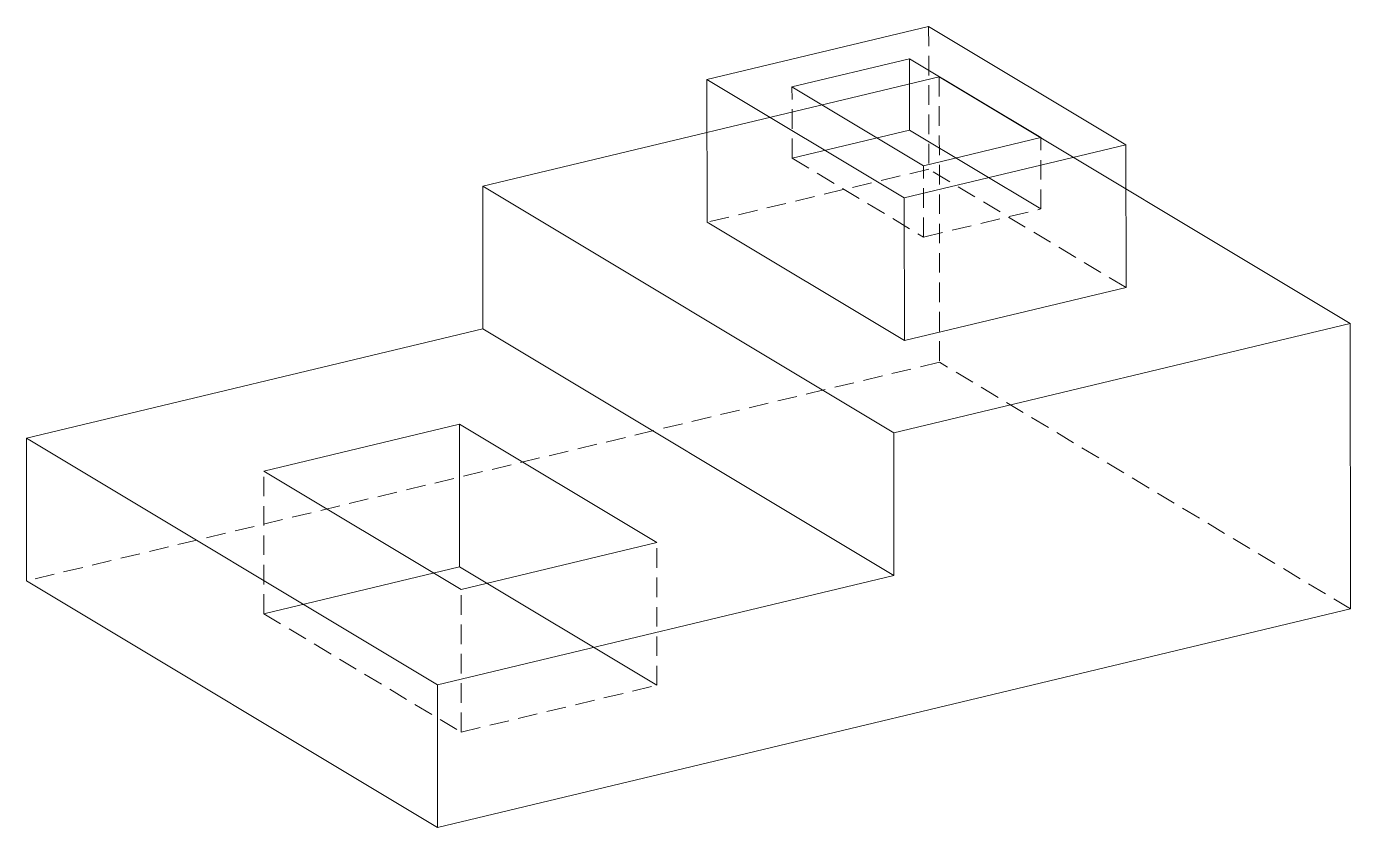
# Model space of a CAD drawing. Header units: millimetres. Extents: x -47.7 to 38.2, y -7.4 to 44.5.
import ezdxf

# ---------------------------------------------------------------- set-up
doc = ezdxf.new("R2010")
doc.units = ezdxf.units.MM
doc.linetypes.add('HIDDEN', pattern=[1.905, 1.27, -0.635])

msp = doc.modelspace()

# ---------------------------------------------------------------- linework, layer by layer
at = {"color": 7, "linetype": 'Continuous', "lineweight": 15}
for p, q in [((10.846, 44.536), (-3.536, 41.093)), ((23.643, 36.854), (10.846, 44.536)), ((9.595, 42.446), (1.981, 40.622)), ((18.126, 37.324), (9.595, 42.446)), ((9.598, 37.818), (9.595, 42.446)), ((11.535, 41.266), (-18.074, 34.176)), ((38.196, 25.261), (11.535, 41.266)), ((-3.536, 41.093), (9.261, 33.41)), ((-3.536, 41.093), (-3.528, 31.838)), ((1.981, 40.622), (10.512, 35.501)), ((9.598, 37.818), (1.985, 35.995)), ((18.13, 32.697), (9.598, 37.818)), ((10.512, 35.501), (18.126, 37.324)), ((9.261, 33.41), (23.643, 36.854)), ((23.643, 36.854), (23.65, 27.599)), ((-18.074, 34.176), (-18.067, 24.921)), ((-18.074, 34.176), (8.587, 18.171)), ((9.261, 33.41), (9.269, 24.156)), ((-3.528, 31.838), (9.269, 24.156)), ((9.269, 24.156), (23.65, 27.599)), ((-18.067, 24.921), (-47.676, 17.831)), ((-18.067, 24.921), (8.594, 8.917)), ((8.587, 18.171), (38.196, 25.261)), ((38.196, 25.261), (38.211, 6.752)), ((-19.594, 18.734), (-32.284, 15.696)), ((-6.797, 11.052), (-19.594, 18.734)), ((-19.587, 9.479), (-19.594, 18.734)), ((8.587, 18.171), (8.594, 8.917)), ((-47.676, 17.831), (-21.015, 1.827)), ((-47.676, 17.831), (-47.668, 8.576)), ((-32.284, 15.696), (-19.487, 8.014)), ((-19.487, 8.014), (-6.797, 11.052)), ((-19.587, 9.479), (-32.277, 6.441)), ((-6.79, 1.797), (-19.587, 9.479)), ((-21.015, 1.827), (8.594, 8.917)), ((-47.668, 8.576), (-21.007, -7.428)), ((-21.007, -7.428), (38.211, 6.752)), ((-21.015, 1.827), (-21.007, -7.428))]:
    msp.add_line(p, q, dxfattribs=at)
at = {"color": 7, "linetype": 'HIDDEN', "lineweight": 0}
for p, q in [((10.846, 44.536), (10.853, 35.281)), ((11.535, 41.266), (11.55, 22.756)), ((1.985, 35.995), (1.981, 40.622)), ((18.13, 32.697), (18.126, 37.324)), ((10.853, 35.281), (-3.528, 31.838)), ((1.985, 35.995), (10.516, 30.874)), ((10.516, 30.874), (10.512, 35.501)), ((23.65, 27.599), (10.853, 35.281)), ((10.516, 30.874), (18.13, 32.697)), ((11.55, 22.756), (-47.668, 8.576)), ((38.211, 6.752), (11.55, 22.756)), ((-32.277, 6.441), (-32.284, 15.696)), ((-6.79, 1.797), (-6.797, 11.052)), ((-19.479, -1.241), (-19.487, 8.014)), ((-32.277, 6.441), (-19.479, -1.241)), ((-19.479, -1.241), (-6.79, 1.797))]:
    msp.add_line(p, q, dxfattribs=at)

doc.saveas('drawing.dxf')
